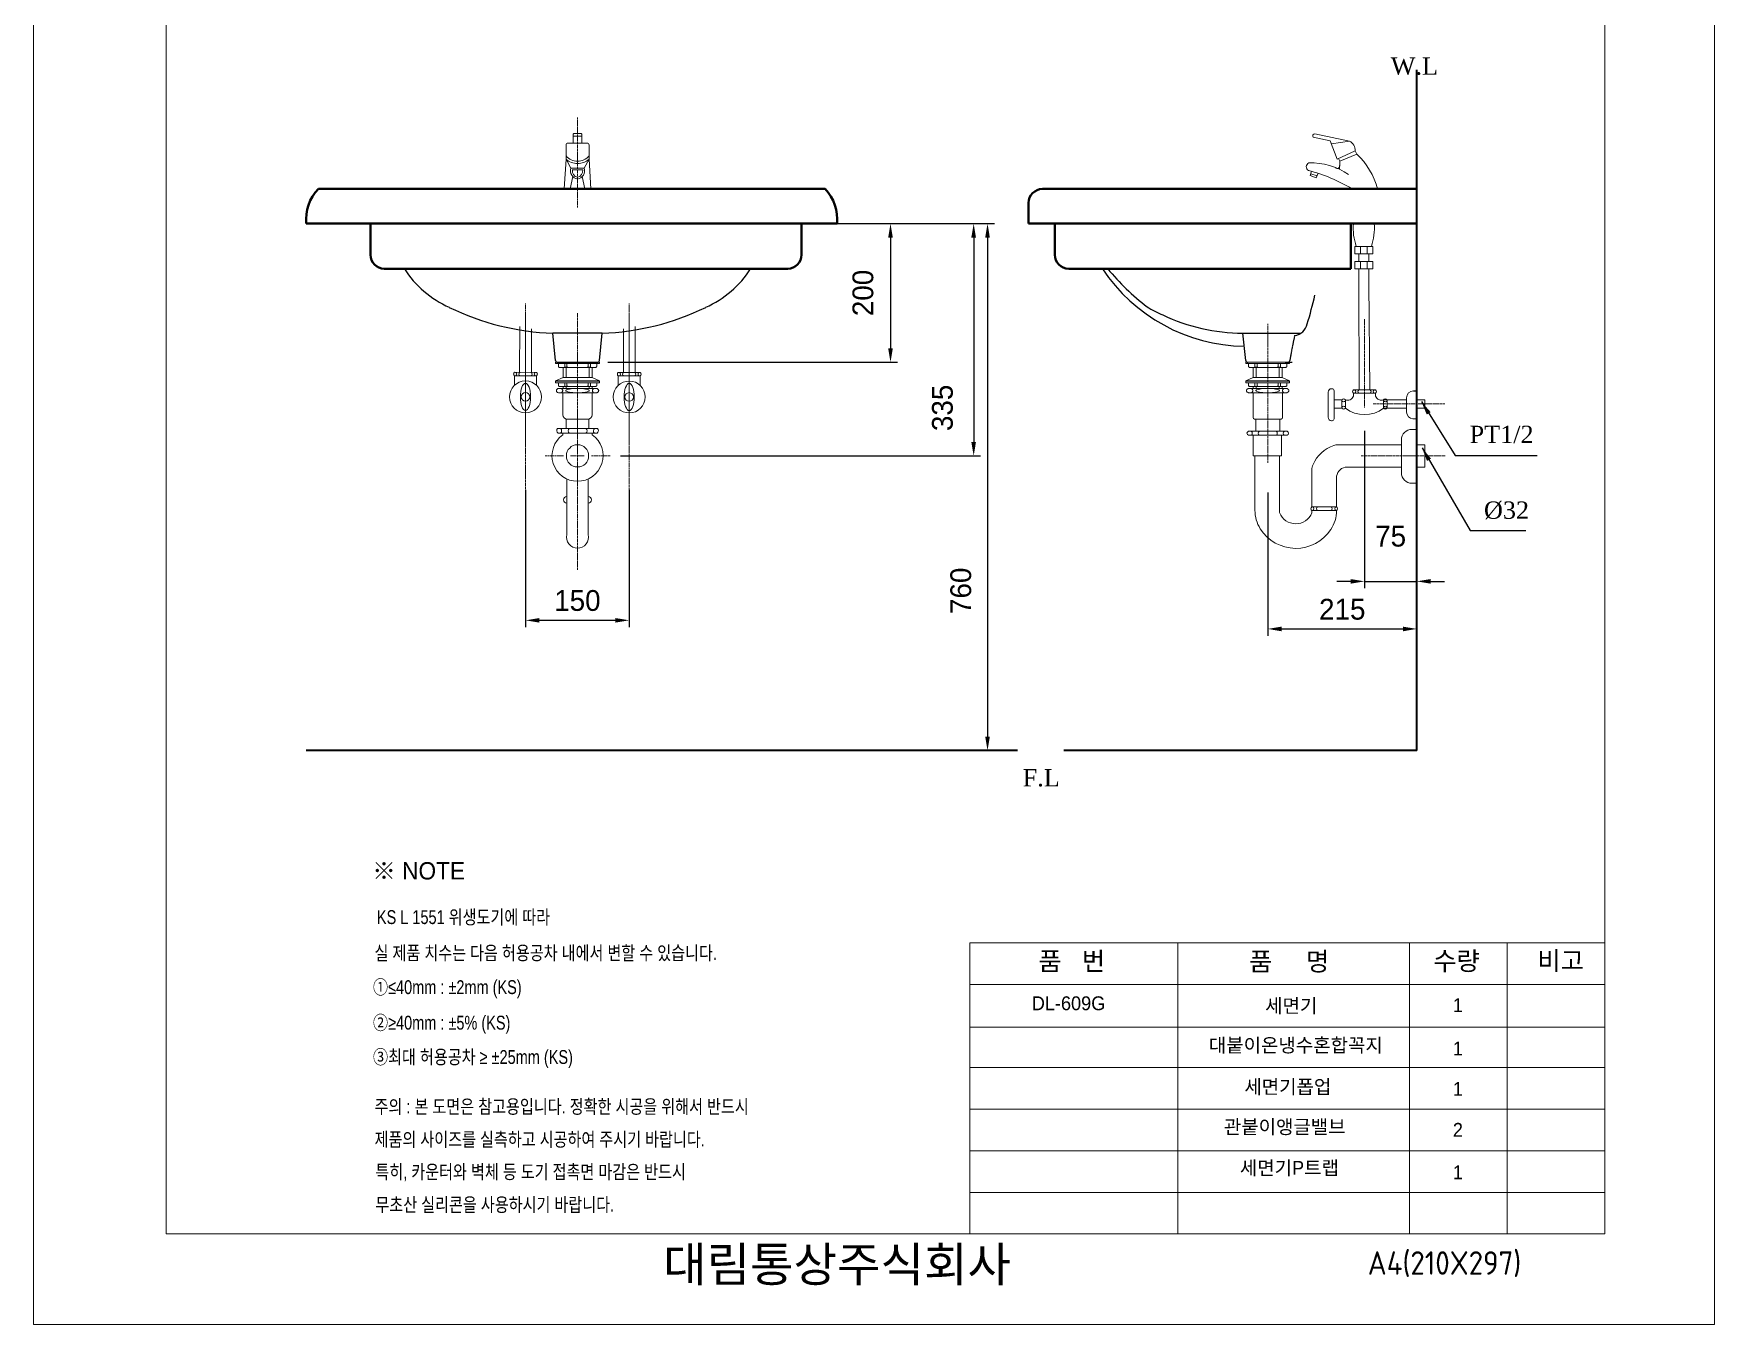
# Model space of a CAD drawing. Header units: millimetres. Extents: x 9033 to 25278, y 315 to 3859.
# Drawn here: x 9033 to 11459, y 315 to 2178 of the extents above; entities that cross this region are included whole.
import ezdxf

# ---------------------------------------------------------------- set-up
doc = ezdxf.new("R2010")
doc.units = ezdxf.units.MM
doc.header["$LTSCALE"] = 0.1
doc.linetypes.add('CENTER', pattern=[50.8, 31.75, -6.35, 6.35, -6.35])
doc.linetypes.add('HIDDEN', pattern=[9.525, 6.35, -3.175])
for name, color, linetype in [('2', 2, 'HIDDEN'), ('IN', 221, 'HIDDEN'), ('LINE', 7, 'Continuous')]:
    doc.layers.add(name, color=color, linetype=linetype)
for name, color, linetype, lineweight in [('AM_6', 2, 'Continuous', 30), ('CEN', 1, 'CENTER', 5), ('DIM', 3, 'Continuous', 15), ('OUTLINE', 11, 'Continuous', 40), ('Y', 235, 'Continuous', 35), ('YA', 160, 'Continuous', 15)]:
    doc.layers.add(name, color=color, linetype=linetype, lineweight=lineweight)
doc.styles.add('h', font='', dxfattribs={"height": 30})
doc.styles.add('MtXpl_', font='')
doc.styles.get("Standard").update_dxf_attribs({"font": 'isocp.shx', "bigfont": 'whgtxt.shx'})
doc.styles.add('STYLE2', font='dutch.ttf', dxfattribs={"height": 25})
doc.styles.add('굴림', font='', dxfattribs={"height": 3.2})
doc.styles.add('스타일1', font='txt.shx', dxfattribs={"bigfont": 'ghs.shx'})
doc.styles.add('한글', font='', dxfattribs={"height": 25})
doc.styles.get('h').set_extended_font_data('Haansoft Batang')
doc.styles.get('MtXpl_').set_extended_font_data('Gulim')
doc.styles.get('굴림').set_extended_font_data('Gulim')
doc.styles.get('한글').set_extended_font_data('Batang')
doc.dimstyles.new('SERIM', dxfattribs={"dimscale": 10, "dimtxt": 3, "dimasz": 2, "dimexe": 1, "dimexo": 1.5, "dimgap": 1, "dimtad": 1, "dimtoh": 1, "dimdec": 0, "dimdsep": 46, "dimtxsty": 'h', "dimcen": -0.3, "dimclrt": 2, "dimadec": 0, "dimazin": 0, "dimtfac": 1, "dimtdec": 0, "dimtmove": 1, "dimatfit": 3, "dimfxl": 0, "dimtolj": 1, "dimtzin": 0, "dimarcsym": 0})

# ---------------------------------------------------------------- blocks, each defined once
blk = doc.blocks.new('*D13')
at = {"layer": 'Defpoints', "color": 0}
for p in [(9743.2, 1534.2), (9892.8, 1534.2), (9892.8, 1331.1)]:
    blk.add_point(p, dxfattribs=at)
at = {"layer": 'DIM', "color": 0, "lineweight": -2}
for p, q in [((9743.2, 1519.2), (9743.2, 1321.1)), ((9892.8, 1519.2), (9892.8, 1321.1)), ((9763.2, 1331.1), (9872.8, 1331.1))]:
    blk.add_line(p, q, dxfattribs=at)
at = {"layer": 'DIM', "color": 0}
for points in [[(9763.2, 1334.4), (9763.2, 1327.8), (9743.2, 1331.1)], [(9872.8, 1334.4), (9872.8, 1327.8), (9892.8, 1331.1)]]:
    blk.add_solid(points, dxfattribs=at)
at = {"layer": 'DIM', "color": 0, "insert": (9818, 1359.5), "char_height": 30, "attachment_point": 5, "style": 'h'}
blk.add_mtext('\\A1;150', dxfattribs=at)
blk = doc.blocks.new('*D16')
at = {"layer": 'Defpoints', "color": 0}
for p in [(11029.3, 1888.4), (10814.3, 1530.6), (11029.3, 1318.7)]:
    blk.add_point(p, dxfattribs=at)
at = {"layer": 'DIM', "color": 0, "lineweight": -2}
for p, q in [((10814.3, 1515.6), (10814.3, 1308.7)), ((10834.3, 1318.7), (11009.3, 1318.7))]:
    blk.add_line(p, q, dxfattribs=at)
at = {"layer": 'DIM', "color": 0}
for points in [[(10834.3, 1322), (10834.3, 1315.3), (10814.3, 1318.7)], [(11009.3, 1322), (11009.3, 1315.3), (11029.3, 1318.7)]]:
    blk.add_solid(points, dxfattribs=at)
at = {"layer": 'DIM', "color": 0, "insert": (10921.8, 1346.9), "char_height": 30, "attachment_point": 5, "style": 'h'}
blk.add_mtext('\\A1;215', dxfattribs=at)
blk = doc.blocks.new('*D17')
at = {"layer": 'Defpoints', "color": 0}
for p in [(11029.3, 1649.3), (10953.9, 1619.6), (11029.3, 1387.3)]:
    blk.add_point(p, dxfattribs=at)
at = {"layer": 'DIM', "color": 0, "lineweight": -2}
for p, q in [((10953.9, 1604.6), (10953.9, 1377.3)), ((10933.9, 1387.3), (10913.9, 1387.3)), ((10953.9, 1387.3), (11029.3, 1387.3)), ((11049.3, 1387.3), (11069.3, 1387.3))]:
    blk.add_line(p, q, dxfattribs=at)
at = {"layer": 'DIM', "color": 0}
for points in [[(10933.9, 1390.6), (10933.9, 1384), (10953.9, 1387.3)], [(11049.3, 1390.6), (11049.3, 1384), (11029.3, 1387.3)]]:
    blk.add_solid(points, dxfattribs=at)
at = {"layer": 'DIM', "color": 0, "insert": (10991.6, 1452.3), "char_height": 30, "attachment_point": 5, "style": 'h'}
blk.add_mtext('\\A1;75', dxfattribs=at)
blk = doc.blocks.new('*D23')
at = {"layer": 'Defpoints', "color": 0}
for p in [(10141.5, 1903.4), (9847, 1703.4), (10269.9, 1703.4)]:
    blk.add_point(p, dxfattribs=at)
at = {"layer": 'DIM', "color": 0, "lineweight": -2}
for p, q in [((10156.5, 1903.4), (10279.9, 1903.4)), ((10269.9, 1883.4), (10269.9, 1723.4)), ((9862, 1703.4), (10279.9, 1703.4))]:
    blk.add_line(p, q, dxfattribs=at)
at = {"layer": 'DIM', "color": 0}
for points in [[(10266.5, 1883.4), (10273.2, 1883.4), (10269.9, 1903.4)], [(10266.5, 1723.4), (10273.2, 1723.4), (10269.9, 1703.4)]]:
    blk.add_solid(points, dxfattribs=at)
at = {"layer": 'DIM', "color": 0, "insert": (10230.2, 1803.4), "char_height": 30, "attachment_point": 5, "rotation": 90, "style": 'h'}
blk.add_mtext('\\A1;200', dxfattribs=at)
blk = doc.blocks.new('*D24')
at = {"layer": 'Defpoints', "color": 0}
for p in [(10141.5, 1903.4), (9865.1, 1568.4), (10389.9, 1568.4)]:
    blk.add_point(p, dxfattribs=at)
at = {"layer": 'DIM', "color": 0, "lineweight": -2}
for p, q in [((10156.5, 1903.4), (10399.9, 1903.4)), ((10389.9, 1883.4), (10389.9, 1588.4)), ((9880.1, 1568.4), (10399.9, 1568.4))]:
    blk.add_line(p, q, dxfattribs=at)
at = {"layer": 'DIM', "color": 0}
for points in [[(10386.5, 1883.4), (10393.2, 1883.4), (10389.9, 1903.4)], [(10386.5, 1588.4), (10393.2, 1588.4), (10389.9, 1568.4)]]:
    blk.add_solid(points, dxfattribs=at)
at = {"layer": 'DIM', "color": 0, "insert": (10344.9, 1637.6), "char_height": 30, "attachment_point": 5, "rotation": 90, "style": 'h'}
blk.add_mtext('\\A1;335', dxfattribs=at)
blk = doc.blocks.new('*D25')
at = {"layer": 'Defpoints', "color": 0}
for p in [(10141.5, 1903.4), (9426.8, 1143.4), (10409.9, 1143.4)]:
    blk.add_point(p, dxfattribs=at)
at = {"layer": 'DIM', "color": 0, "lineweight": -2}
for p, q in [((10156.5, 1903.4), (10419.9, 1903.4)), ((10409.9, 1883.4), (10409.9, 1163.4))]:
    blk.add_line(p, q, dxfattribs=at)
at = {"layer": 'DIM', "color": 0}
for points in [[(10406.5, 1883.4), (10413.2, 1883.4), (10409.9, 1903.4)], [(10406.5, 1163.4), (10413.2, 1163.4), (10409.9, 1143.4)]]:
    blk.add_solid(points, dxfattribs=at)
at = {"layer": 'DIM', "color": 0, "insert": (10371.4, 1373.7), "char_height": 30, "attachment_point": 5, "rotation": 90, "style": 'h'}
blk.add_mtext('\\A1;760', dxfattribs=at)

msp = doc.modelspace()

# ---------------------------------------------------------------- linework, layer by layer
msp.add_line((11024.5, 1662.2), (11029.3, 1662.2))
at = {"layer": 'CEN', "color": 0}
for p, q in [((9818.2, 1926.5), (9818.2, 2056.8)), ((9743.1, 1588.5), (9743.3, 1788.1)), ((9743.2, 1403.8), (9743.2, 1774.2)), ((9818.2, 1403.8), (9818.2, 1774.2)), ((9892.8, 1588.4), (9892.8, 1788)), ((9892.8, 1396.1), (9892.8, 1766.6)), ((10814.3, 1558.2), (10814.3, 1758.7)), ((10953.9, 1765.8), (10953.9, 1638)), ((10966.4, 1643.3), (11069.6, 1643.3)), ((9818.2, 1596.4), (9818.2, 1623.3)), ((9818.2, 1566.4), (9818.2, 1586.4)), ((9798.2, 1568.4), (9771.4, 1568.4)), ((9808.2, 1568.4), (9828.2, 1568.4)), ((9818.2, 1556.4), (9818.2, 1529.6)), ((9838.2, 1568.4), (9865.1, 1568.4))]:
    msp.add_line(p, q, dxfattribs=at)
msp.add_lwpolyline([(10948.9, 1568.4), (11070.5, 1568.4)], dxfattribs=at)
at = {"layer": 'DIM', "color": 0}
for p, q in [((10384.2, 865.8), (11300.7, 865.8)), ((10684.4, 865.8), (10684.4, 445.8)), ((11018.6, 865.8), (11018.6, 445.8)), ((11159.6, 865.8), (11159.6, 445.8)), ((10384.2, 805.8), (11300.7, 805.8)), ((10384.2, 744), (11300.7, 744)), ((10384.2, 685.8), (11300.7, 685.8)), ((10384.2, 625.8), (11300.7, 625.8)), ((10384.2, 565.8), (11300.7, 565.8))]:
    msp.add_line(p, q, dxfattribs=at)
at = {"layer": 'IN', "color": 0}
msp.add_arc((11573.6, 1583.2), 737.8, 167.5711, 170.4112, dxfattribs=at)
at = {"layer": 'LINE', "color": 0}
for p, q in [((9786.4, 1706.1), (9782.8, 1745.4)), ((9850, 1706.1), (9853.6, 1745.4)), ((10782.5, 1706.1), (10778.2, 1745.4)), ((10778.2, 1745.4), (10861.9, 1745.4)), ((9789.4, 1703.4), (9847, 1703.4)), ((10839.6, 1703.4), (10849.6, 1703.4))]:
    msp.add_line(p, q, dxfattribs=at)
at = {"layer": 'LINE'}
msp.add_line((9853.6, 1745.4), (9782.8, 1745.4), dxfattribs=at)
at = {"layer": 'LINE', "color": 0}
for centre, radius, start, end in [((9694.3, 1919.7), 150, 212.7843, 245.9595), ((9942.1, 1919.7), 150, 294.0405, 327.2157), ((10784.1, 1976.9), 250.3, 213.5869, 269.1236), ((10839.3, 2046.2), 329.7, 219.0677, 232.85), ((10290.9, 1935.5), 606.7, 343.0574, 347.1125), ((9795, 2113.5), 368.3, 243.9388, 268.1026), ((9841.4, 2113.5), 368.3, 271.8974, 296.0612), ((10715.9, 1901.2), 140, 237.2636, 247.6973), ((10778.6, 2014.3), 268.9, 244.4729, 269.9154), ((10849.7, 1763.9), 22.2, 278.8236, 346.3072), ((9789.4, 1706.4), 3, 186.3402, 270), ((9847, 1706.4), 3, 270, 353.6598), ((10785.5, 1706.4), 3, 186.3402, 270), ((10843.1, 1706.4), 3, 270, 353.6598)]:
    msp.add_arc(centre, radius, start, end, dxfattribs=at)
at = {"layer": 'OUTLINE', "color": 0}
for p, q in [((10175.4, 1953.4), (9444.2, 1953.4)), ((10489.1, 1953.4), (11029.3, 1953.4)), ((10469.1, 1903.4), (10469.1, 1933.4)), ((10192.7, 1903.4), (9426.8, 1903.4)), ((9519.3, 1858.4), (9519.3, 1903.4)), ((10141.5, 1858.4), (10141.5, 1903.4)), ((10469.1, 1903.4), (11029.3, 1903.4)), ((10507, 1858.4), (10507, 1903.4)), ((10934.1, 1903.4), (10934.1, 1838.4)), ((10121.5, 1838.4), (9539.3, 1838.4)), ((10527, 1838.4), (10934.1, 1838.4))]:
    msp.add_line(p, q, dxfattribs=at)
for points in [[(9444.2, 1953.4, 0.217742), (9426.8, 1903.4, 0.217742)], [(10175.4, 1953.4, -0.217742), (10192.7, 1903.4, -0.217742)]]:
    msp.add_lwpolyline(points, format="xyb", dxfattribs=at)
for centre, start, end in [((10489.1, 1933.4), 90, 180), ((9539.3, 1858.4), 180, 270), ((10121.5, 1858.4), 270, 0), ((10527, 1858.4), 180, 270)]:
    msp.add_arc(centre, 20, start, end, dxfattribs=at)
at = {"layer": 'Y', "color": 0}
for p, q in [((11029.3, 1143.4), (11029.3, 2125.4)), ((10453.3, 1143.4), (9426.8, 1143.4)), ((11029.3, 1143.4), (10520.2, 1143.4))]:
    msp.add_line(p, q, dxfattribs=at)
at = {"layer": 'YA', "color": 7}
for p, q in [((11300.7, 3625.8), (11300.7, 445.8)), ((9224.7, 445.8), (9224.7, 2555.6)), ((10384.2, 445.8), (10384.2, 865.8)), ((9224.7, 724.3), (9224.7, 637.8)), ((10384.2, 505.8), (11300.7, 505.8)), ((9224.7, 445.8), (11300.7, 445.8))]:
    msp.add_line(p, q, dxfattribs=at)
at = {"layer": 'YA', "color": 0}
for p, q in [((9801.6, 2016.7), (9801.6, 1996.5)), ((9812.1, 2032.4), (9812.1, 2019.6)), ((9824.4, 2029.4), (9812.1, 2029.4)), ((9823.4, 2033.4), (9813.1, 2033.4)), ((9824.4, 2019.6), (9824.4, 2032.4)), ((9834.8, 1996.5), (9834.8, 2016.7)), ((9801.6, 1996.5), (9798.8, 1953.4)), ((9808.7, 1983.5), (9801.6, 1996.5)), ((9827.7, 1983.5), (9834.8, 1996.5)), ((9834.8, 1996.5), (9837.6, 1953.4)), ((10916.3, 1997.4), (10918.4, 1993.6)), ((10940.4, 2008.3), (10943, 2003.8)), ((9807.8, 1953.4), (9811.6, 1971.2)), ((9827.7, 1983.5), (9808.7, 1983.5)), ((9825.8, 1981), (9810.7, 1981)), ((9828.7, 1953.4), (9824.8, 1971.2)), ((10876.3, 1975.5), (10885.4, 1972.5)), ((10948.2, 1870.6), (10948.2, 1860)), ((10957.5, 1870.6), (10957.5, 1860)), ((10945.9, 1860), (10945.9, 1848.8)), ((10948.2, 1848.8), (10948.2, 1838.2)), ((10957.5, 1848.8), (10957.5, 1838.2)), ((10959.9, 1860), (10959.9, 1848.8)), ((10945.9, 1838.2), (10945.9, 1817.5)), ((10959.9, 1838.2), (10959.9, 1817.5)), ((10946.4, 1663.4), (10945.9, 1817.5)), ((10961.4, 1663.4), (10959.9, 1817.5)), ((11029.3, 1792.5), (11029.3, 1677.7)), ((9734.7, 1688.8), (9734.8, 1755.2)), ((9751.6, 1688.8), (9751.7, 1751.6)), ((9884.4, 1688.7), (9884.4, 1751.6)), ((9901.3, 1688.7), (9901.3, 1755.2)), ((9799.7, 1701.4), (9799.7, 1696)), ((9802.9, 1696.5), (9802.9, 1701.4)), ((9833.5, 1696.5), (9833.5, 1701.4)), ((9836.8, 1701.4), (9836.8, 1696)), ((10795.6, 1701.4), (10795.6, 1696)), ((10798.8, 1696.5), (10798.8, 1701.4)), ((10829.4, 1696.5), (10829.4, 1701.4)), ((10832.6, 1701.4), (10832.6, 1696)), ((9759.2, 1688.8), (9727.2, 1688.9)), ((9727.2, 1684), (9759.2, 1684)), ((9842.9, 1695.8), (9793.6, 1695.8)), ((9797.3, 1695.8), (9797.3, 1681.4)), ((9799.7, 1673.9), (9799.7, 1668.5)), ((9801.6, 1696.3), (9801.6, 1681.4)), ((9802.9, 1668.9), (9802.9, 1673.9)), ((9833.5, 1668.9), (9833.5, 1673.9)), ((9834.9, 1696.3), (9834.9, 1681.4)), ((9836.8, 1673.9), (9836.8, 1668.5)), ((9839.2, 1695.8), (9839.2, 1681.4)), ((9876.8, 1688.7), (9908.8, 1688.7)), ((9908.8, 1683.9), (9876.8, 1683.9)), ((10789.5, 1695.8), (10838.8, 1695.8)), ((10793.2, 1695.8), (10793.2, 1681.4)), ((10795.6, 1673.9), (10795.6, 1668.5)), ((10797.5, 1696.3), (10797.5, 1681.4)), ((10798.8, 1668.9), (10798.8, 1673.9)), ((10829.4, 1668.9), (10829.4, 1673.9)), ((10830.8, 1696.3), (10830.8, 1681.4)), ((10832.6, 1673.9), (10832.6, 1668.5)), ((10835.1, 1695.8), (10835.1, 1681.4)), ((9842.9, 1668.3), (9793.6, 1668.3)), ((9797.2, 1627.5), (9797.2, 1659.3)), ((9797.3, 1668.3), (9797.3, 1665.7)), ((9801.6, 1668.3), (9801.6, 1665.7)), ((9834.9, 1668.3), (9834.9, 1665.7)), ((9839.2, 1668.3), (9839.2, 1665.7)), ((9839.2, 1659.3), (9839.2, 1627.5)), ((10789.5, 1668.3), (10838.8, 1668.3)), ((10793.1, 1659.5), (10793.1, 1623.5)), ((10793.2, 1668.3), (10793.2, 1665.7)), ((10797.5, 1668.3), (10797.5, 1665.7)), ((10830.8, 1668.3), (10830.8, 1665.7)), ((10835.1, 1668.3), (10835.1, 1665.7)), ((10835.6, 1659.5), (10835.6, 1638.4)), ((11014.5, 1631.6), (11014.5, 1652.2)), ((11029.3, 1631.6), (11029.3, 1672.2)), ((10835.6, 1623.5), (10835.6, 1638.4)), ((10921.3, 1649.3), (10910, 1649.3)), ((10910, 1637.1), (10921.3, 1637.1)), ((10981.4, 1649.3), (11014.5, 1649.3)), ((10981.4, 1637), (11014.5, 1637)), ((11029.3, 1649.3), (11041.1, 1649.3)), ((11029.3, 1637), (11041.1, 1637)), ((11041.1, 1637), (11041.1, 1649.3)), ((9834.4, 1621.5), (9802, 1621.5)), ((9802, 1621.5), (9802, 1607.8)), ((9834.4, 1621.5), (9834.4, 1607.8)), ((10795.1, 1621.5), (10833.6, 1621.5)), ((10796.9, 1621.5), (10796.9, 1603.8)), ((11029.3, 1621.6), (11023.8, 1621.6)), ((11029.3, 1538.8), (11029.3, 1616.6)), ((11041.1, 1551.9), (11041.1, 1584.3)), ((10878, 1494.8), (10913.5, 1494.8))]:
    msp.add_line(p, q, dxfattribs=at)
msp.add_lwpolyline([(9033.3, 315.3), (11458.8, 315.3), (11458.8, 3745.7), (9033.3, 3745.7)], close=True, dxfattribs=at)
for points in [[(10906.1, 2018.6), (10932.1, 2022.6), (10882.3, 2033, 0.622672), (10879.8, 2028.2), (10904.5, 2022.8), (10914.4, 1996.6), (10940.4, 2008.3, 0.283386), (10932.1, 2022.6)], [(10935.8, 1953.6, 0.072721), (10872.9, 1980.2, -0.58938), (10873.4, 1991.1, -0.158922), (10930.8, 1974.3)], [(10972.7, 1953.4, 0.137946), (10943, 2003.8), (10918.4, 1993.6), (10917.9, 1981.7)], [(9790.6, 1701.4), (9790.6, 1697.2), (9790.6, 1697.2), (9790.6, 1697.1), (9790.6, 1697), (9790.7, 1696.9), (9790.8, 1696.7), (9790.9, 1696.6), (9791.1, 1696.5), (9791.3, 1696.3), (9791.5, 1696.2), (9791.9, 1696), (9792.5, 1695.9), (9793, 1695.8), (9793.6, 1695.8, 0.046901), (9802.9, 1696.5, 0.022789), (9808.5, 1695.8)], [(9845.9, 1701.4), (9845.9, 1697.2), (9845.9, 1697.2), (9845.8, 1697.1), (9845.8, 1697), (9845.8, 1696.9), (9845.7, 1696.7), (9845.5, 1696.6), (9845.4, 1696.5), (9845.2, 1696.3), (9845, 1696.2), (9844.5, 1696), (9844, 1695.9), (9843.4, 1695.8), (9842.9, 1695.8, -0.046901), (9833.5, 1696.5, -0.022789), (9827.9, 1695.8)], [(10786.5, 1701.4), (10786.5, 1697.2), (10786.5, 1697.2), (10786.5, 1697.1), (10786.5, 1697), (10786.6, 1696.9), (10786.7, 1696.7), (10786.8, 1696.6), (10787, 1696.5), (10787.1, 1696.3), (10787.4, 1696.2), (10787.8, 1696), (10788.4, 1695.9), (10788.9, 1695.8), (10789.5, 1695.8, 0.046901), (10798.8, 1696.5, 0.022789), (10804.4, 1695.8)], [(10841.8, 1701.4), (10841.8, 1697.2), (10841.8, 1697.2), (10841.7, 1697.1), (10841.7, 1697), (10841.7, 1696.9), (10841.6, 1696.7), (10841.4, 1696.6), (10841.3, 1696.5), (10841.1, 1696.3), (10840.9, 1696.2), (10840.4, 1696), (10839.9, 1695.9), (10839.3, 1695.8), (10838.8, 1695.8, -0.046901), (10829.4, 1696.5, -0.022789), (10823.8, 1695.8)], [(9727.2, 1670.1), (9727.2, 1684, -0.469828), (9727.2, 1688.9)], [(9759.2, 1670.1), (9759.2, 1684, 0.469828), (9759.2, 1688.8)], [(9790.6, 1673.9), (9790.6, 1669.7), (9790.6, 1669.6), (9790.6, 1669.6), (9790.6, 1669.5), (9790.7, 1669.3), (9790.8, 1669.2), (9790.9, 1669.1), (9791.1, 1668.9), (9791.3, 1668.8), (9791.5, 1668.7), (9791.9, 1668.5), (9792.5, 1668.4), (9793, 1668.3), (9793.6, 1668.3, 0.046901), (9802.9, 1668.9, 0.022789), (9808.5, 1668.3)], [(9845.9, 1673.9), (9845.9, 1669.7), (9845.9, 1669.6), (9845.8, 1669.6), (9845.8, 1669.5), (9845.8, 1669.3), (9845.7, 1669.2), (9845.5, 1669.1), (9845.4, 1668.9), (9845.2, 1668.8), (9845, 1668.7), (9844.5, 1668.5), (9844, 1668.4), (9843.4, 1668.3), (9842.9, 1668.3, -0.046901), (9833.5, 1668.9, -0.022789), (9827.9, 1668.3)], [(9876.8, 1670), (9876.8, 1683.9, -0.469828), (9876.8, 1688.7)], [(9908.8, 1670), (9908.8, 1683.9, 0.469828), (9908.8, 1688.7)], [(10786.5, 1673.9), (10786.5, 1669.7), (10786.5, 1669.6), (10786.5, 1669.6), (10786.5, 1669.5), (10786.6, 1669.3), (10786.7, 1669.2), (10786.8, 1669.1), (10787, 1668.9), (10787.1, 1668.8), (10787.4, 1668.7), (10787.8, 1668.5), (10788.4, 1668.4), (10788.9, 1668.3), (10789.5, 1668.3, 0.046901), (10798.8, 1668.9, 0.022789), (10804.4, 1668.3)], [(10841.8, 1673.9), (10841.8, 1669.7), (10841.8, 1669.6), (10841.7, 1669.6), (10841.7, 1669.5), (10841.7, 1669.3), (10841.6, 1669.2), (10841.4, 1669.1), (10841.3, 1668.9), (10841.1, 1668.8), (10840.9, 1668.7), (10840.4, 1668.5), (10839.9, 1668.4), (10839.3, 1668.3), (10838.8, 1668.3, -0.046901), (10829.4, 1668.9, -0.022789), (10823.8, 1668.3)], [(9790.6, 1665.7), (9789.9, 1665.4), (9789.4, 1665.1), (9788.9, 1664.7), (9788.4, 1664.3), (9788.1, 1663.9), (9788, 1663.6), (9787.9, 1663.4), (9787.8, 1663.2), (9787.7, 1663), (9787.7, 1662.7), (9787.7, 1662.5), (9787.7, 1662.3), (9787.7, 1662.1), (9787.8, 1661.9), (9787.9, 1661.6), (9788, 1661.4), (9788.1, 1661.2), (9788.4, 1660.8), (9788.9, 1660.3), (9789.4, 1660), (9789.9, 1659.6), (9790.6, 1659.3), (9818.2, 1659.3, -0.019642), (9811.3, 1659.6, -0.053716), (9802.2, 1661.5), (9802, 1661.6), (9801.8, 1661.7), (9801.7, 1661.8), (9801.5, 1662), (9801.4, 1662.1), (9801.4, 1662.2), (9801.4, 1662.2), (9801.3, 1662.3), (9801.3, 1662.4), (9801.3, 1662.5), (9801.3, 1662.5), (9801.3, 1662.6), (9801.3, 1662.7), (9801.3, 1662.7), (9801.4, 1662.8), (9801.4, 1662.9), (9801.4, 1662.9), (9801.5, 1663.1), (9801.7, 1663.2), (9801.8, 1663.3), (9802, 1663.4), (9802.2, 1663.5, -0.029266), (9811.3, 1665.5, -0.019642), (9818.2, 1665.7), (9790.6, 1665.7)], [(9845.9, 1665.7), (9846.5, 1665.4), (9847.1, 1665.1), (9847.6, 1664.7), (9848, 1664.3), (9848.3, 1663.9), (9848.5, 1663.6), (9848.6, 1663.4), (9848.7, 1663.2), (9848.7, 1663), (9848.8, 1662.7), (9848.8, 1662.5), (9848.8, 1662.3), (9848.7, 1662.1), (9848.7, 1661.9), (9848.6, 1661.6), (9848.5, 1661.4), (9848.3, 1661.2), (9848, 1660.8), (9847.6, 1660.3), (9847.1, 1660), (9846.5, 1659.6), (9845.9, 1659.3), (9818.2, 1659.3, 0.019642), (9825.1, 1659.6, 0.053716), (9834.2, 1661.5), (9834.4, 1661.6), (9834.6, 1661.7), (9834.8, 1661.8), (9834.9, 1662), (9835, 1662.1), (9835.1, 1662.2), (9835.1, 1662.2), (9835.1, 1662.3), (9835.1, 1662.4), (9835.1, 1662.5), (9835.1, 1662.5), (9835.1, 1662.6), (9835.1, 1662.7), (9835.1, 1662.7), (9835.1, 1662.8), (9835.1, 1662.9), (9835, 1662.9), (9834.9, 1663.1), (9834.8, 1663.2), (9834.6, 1663.3), (9834.4, 1663.4), (9834.2, 1663.5, 0.029266), (9825.1, 1665.5, 0.019642), (9818.2, 1665.7), (9845.9, 1665.7)], [(10786.5, 1665.7), (10814.1, 1665.7, 0.019642), (10807.2, 1665.5, 0.029266), (10798.1, 1663.5), (10797.9, 1663.4), (10797.7, 1663.3), (10797.6, 1663.2), (10797.4, 1663.1), (10797.3, 1662.9), (10797.3, 1662.9), (10797.3, 1662.8), (10797.2, 1662.7), (10797.2, 1662.7), (10797.2, 1662.6), (10797.2, 1662.5), (10797.2, 1662.5), (10797.2, 1662.4), (10797.2, 1662.3), (10797.3, 1662.2), (10797.3, 1662.2), (10797.3, 1662.1), (10797.4, 1662), (10797.6, 1661.8), (10797.7, 1661.7), (10797.9, 1661.6), (10798.1, 1661.5, 0.053716), (10807.2, 1659.6, 0.039165), (10821, 1659.6, 0.053716), (10830.1, 1661.5), (10830.3, 1661.6), (10830.5, 1661.7), (10830.7, 1661.8), (10830.8, 1662), (10830.9, 1662.1), (10830.9, 1662.2), (10831, 1662.2), (10831, 1662.3), (10831, 1662.4), (10831, 1662.5), (10831, 1662.5), (10831, 1662.6), (10831, 1662.7), (10831, 1662.7), (10831, 1662.8), (10830.9, 1662.9), (10830.9, 1662.9), (10830.8, 1663.1), (10830.7, 1663.2), (10830.5, 1663.3), (10830.3, 1663.4), (10830.1, 1663.5, 0.029266), (10821, 1665.5, 0.019642), (10814.1, 1665.7), (10841.8, 1665.7), (10842.4, 1665.4), (10843, 1665.1), (10843.5, 1664.7), (10843.9, 1664.3), (10844.2, 1663.9), (10844.4, 1663.6), (10844.5, 1663.4), (10844.6, 1663.2), (10844.6, 1663), (10844.7, 1662.7), (10844.7, 1662.5), (10844.7, 1662.3), (10844.6, 1662.1), (10844.6, 1661.9), (10844.5, 1661.6), (10844.4, 1661.4), (10844.2, 1661.2), (10843.9, 1660.8), (10843.5, 1660.3), (10843, 1660), (10842.4, 1659.6), (10841.8, 1659.3), (10786.5, 1659.3), (10785.8, 1659.6), (10785.3, 1660), (10784.8, 1660.3), (10784.3, 1660.8), (10784, 1661.2), (10783.9, 1661.4), (10783.8, 1661.6), (10783.7, 1661.9), (10783.6, 1662.1), (10783.6, 1662.3), (10783.6, 1662.5), (10783.6, 1662.7), (10783.6, 1663), (10783.7, 1663.2), (10783.8, 1663.4), (10783.9, 1663.6), (10784, 1663.9), (10784.3, 1664.3), (10784.8, 1664.7), (10785.3, 1665.1), (10785.8, 1665.4), (10786.5, 1665.7)], [(10907, 1619), (10906.4, 1619, -0.414214), (10901.4, 1624), (10901.4, 1660.3, -0.414214), (10906.4, 1665.3), (10907, 1665.3, -0.414214), (10910, 1662.3), (10910, 1622, -0.414214), (10907, 1619)], [(10937.9, 1658.6), (10937.9, 1654.4, -0.415429), (10926.3, 1649.3), (10926.3, 1637, -0.535533), (10921.3, 1637), (10921.3, 1649.3, -0.535533), (10926.3, 1649.3)], [(10969.9, 1658.6), (10969.9, 1654.4, 0.415429), (10981.4, 1649.3), (10981.4, 1637, -0.33358), (10926.3, 1637)], [(10937.9, 1663.4, 0.469828), (10937.9, 1658.6), (10969.9, 1658.6, 0.469828), (10969.9, 1663.4), (10937.9, 1663.4)], [(10981.4, 1649.3, -0.535533), (10986.4, 1649.3), (10986.4, 1637, -0.535533), (10981.4, 1637)], [(9797.2, 1601.2), (9797, 1598.6, 3.158162), (9839.4, 1598.6), (9839.3, 1601.2)], [(9790.1, 1601.2, -0.504878), (9789.5, 1607.8), (9846.9, 1607.8, -0.504878), (9846.4, 1601.2), (9790.1, 1601.2)], [(10831.9, 1621.5), (10831.9, 1603.8), (10786.3, 1603.8, 0.714985), (10786.3, 1598.1), (10842.3, 1598.1, 0.714985), (10842.3, 1603.8), (10796.7, 1603.8)], [(11029.3, 1606.6), (11022.1, 1606.6, 0.414214), (11007.1, 1591.6), (11007.1, 1543.8, 0.414214), (11022.1, 1528.8), (11029.5, 1528.8)], [(10913.5, 1494.8, -0.596974), (10913.5, 1489.4), (10878, 1489.4, -0.613413), (10878, 1494.7), (10878, 1547.9, -0.102097), (10879.7, 1555.8, -0.21209), (10909.5, 1583.4, -0.082146), (10916, 1584.4), (11007.1, 1584.4)], [(10795.8, 1568.2), (10795.8, 1489.8, 0.141029), (10803.5, 1463.2, 0.546284), (10905.3, 1462.2, 0.145259), (10913.5, 1489.4, 0.145259)], [(10831.3, 1568.2), (10831.3, 1486.5, 0.686334), (10878, 1486.2), (10878, 1489.4)], [(9833.6, 1534.9), (9833.6, 1454.8, -0.481198), (9818.2, 1435.2, -0.481198), (9802.9, 1454.8), (9802.9, 1534.9)], [(11007.1, 1551.9), (10926.1, 1551.9, 0.377522), (10913.5, 1536.2)]]:
    msp.add_lwpolyline(points, format="xyb", dxfattribs=at)
for points in [[(10877.6, 1978.9), (10875.3, 1972.8), (10884.2, 1969.4), (10886.8, 1976.1)], [(10940, 1870.6), (10940, 1860), (10965.8, 1860), (10965.8, 1870.6), (10940, 1870.6)], [(10940, 1848.8), (10965.8, 1848.8), (10965.8, 1838.2), (10940, 1838.2), (10940, 1848.8)], [(9818.2, 1703.4), (9849.9, 1703.4), (9849.9, 1701.4), (9786.6, 1701.4), (9786.6, 1703.4), (9818.2, 1703.4)], [(10814.1, 1703.4), (10782.5, 1703.4), (10782.5, 1701.4), (10845.8, 1701.4), (10845.8, 1703.4), (10814.1, 1703.4)], [(9849.9, 1676.6), (9839.2, 1681.4), (9797.3, 1681.4), (9786.6, 1676.6)], [(9849.9, 1675.9), (9849.9, 1676.6), (9786.6, 1676.6), (9786.6, 1675.9)], [(9818.2, 1675.9), (9849.9, 1675.9), (9849.9, 1673.9), (9786.6, 1673.9), (9786.6, 1675.9), (9818.2, 1675.9)], [(10782.5, 1676.6), (10793.2, 1681.4), (10835.1, 1681.4), (10845.8, 1676.6)], [(10782.5, 1675.9), (10782.5, 1676.6), (10845.8, 1676.6), (10845.8, 1675.9)], [(10814.1, 1675.9), (10782.5, 1675.9), (10782.5, 1673.9), (10845.8, 1673.9), (10845.8, 1675.9), (10814.1, 1675.9)], [(9794.6, 1659.3), (9795.5, 1660), (9795.9, 1660.4), (9796.2, 1660.8), (9796.5, 1661.2), (9796.7, 1661.6), (9796.8, 1662.1), (9796.8, 1662.5), (9796.8, 1663), (9796.7, 1663.4), (9796.5, 1663.8), (9796.2, 1664.3), (9795.9, 1664.7), (9795.5, 1665.1), (9794.6, 1665.7)], [(9841.8, 1659.3), (9840.9, 1660), (9840.6, 1660.4), (9840.2, 1660.8), (9840, 1661.2), (9839.8, 1661.6), (9839.7, 1662.1), (9839.6, 1662.5), (9839.7, 1663), (9839.8, 1663.4), (9840, 1663.8), (9840.2, 1664.3), (9840.6, 1664.7), (9840.9, 1665.1), (9841.8, 1665.7)], [(10790.5, 1659.3), (10791.4, 1660), (10791.8, 1660.4), (10792.1, 1660.8), (10792.4, 1661.2), (10792.6, 1661.6), (10792.7, 1662.1), (10792.7, 1662.5), (10792.7, 1663), (10792.6, 1663.4), (10792.4, 1663.8), (10792.1, 1664.3), (10791.8, 1664.7), (10791.4, 1665.1), (10790.5, 1665.7)], [(10837.7, 1659.3), (10836.8, 1660), (10836.5, 1660.4), (10836.1, 1660.8), (10835.9, 1661.2), (10835.7, 1661.6), (10835.6, 1662.1), (10835.5, 1662.5), (10835.6, 1663), (10835.7, 1663.4), (10835.9, 1663.8), (10836.1, 1664.3), (10836.5, 1664.7), (10836.8, 1665.1), (10837.7, 1665.7)], [(10793.1, 1598.1), (10793.1, 1568.2), (10834, 1568.2), (10834, 1598.1)], [(11029.3, 1584.4), (11041.1, 1584.3)], [(10913.5, 1537.5), (10913.5, 1494.8)], [(11041.1, 1551.9), (11029.3, 1551.9)]]:
    msp.add_lwpolyline(points, dxfattribs=at)
for centre, radius in [((9743.1, 1653.4), 23), ((9892.8, 1653.3), 23), ((9743.1, 1653.4), 6.25), ((9892.8, 1653.3), 6.25), ((9818.2, 1568.4), 16)]:
    msp.add_circle(centre, radius, dxfattribs=at)
for centre, radius, start, end in [((9804.6, 2016.7), 3, 88.831, 180), ((9818.2, 2683.1), 663.5, 268.831, 271.169), ((9813.1, 2032.4), 1, 90, 180), ((9823.4, 2032.4), 1, 0, 90), ((9831.8, 2016.7), 3, 0, 91.169), ((9818.1, 2014.9), 21.4, 219.792, 270.454), ((9818.1, 2014.9), 24.7, 228.3389, 270.3927), ((9818.4, 2014.9), 21.4, 269.546, 320.208), ((9818.4, 2014.9), 24.7, 269.6073, 311.6611), ((9820.3, 1979.7), 12.2, 161.6487, 261.17), ((9820.3, 1979.7), 9.66, 172.0928, 258.8593), ((9816.2, 1979.7), 12.2, 278.83, 18.3513), ((9816.2, 1979.7), 9.66, 281.1407, 7.9072), ((10914.6, 1986.7), 3.63, 221.5835, 14.3905), ((11017.1, 1896.8), 79.5, 175.2095, 199.2595), ((10888.7, 1896.8), 79.5, 340.7405, 4.7905), ((9727.4, 1686.4), 3.06, 309.0561, 52.7557), ((9736.2, 1686.4), 2.65, 115.0675, 244.8269), ((9750.2, 1686.4), 2.65, 295.0675, 64.8269), ((9758.9, 1686.4), 3.06, 127.1386, 230.8383), ((9877.1, 1686.3), 3.06, 309.1089, 52.8086), ((9885.8, 1686.3), 2.65, 115.1203, 244.8797), ((9899.8, 1686.3), 2.65, 295.1203, 64.8797), ((9908.6, 1686.3), 3.06, 127.1914, 230.8911), ((10938.1, 1661), 3.06, 309.1089, 52.8086), ((10946.9, 1661), 2.65, 115.1203, 244.8797), ((10960.9, 1661), 2.65, 295.1203, 64.8797), ((10969.6, 1661), 3.06, 127.1914, 230.8911), ((11024.5, 1652.2), 10, 90, 180), ((9803.2, 1627.5), 6, 180, 270), ((9833.2, 1627.5), 6, 270, 360), ((10923.9, 1649.3), 2.94, 207.9144, 324.2852), ((10923.9, 1637), 2.94, 35.7148, 152.0856), ((10983.8, 1649.3), 2.94, 215.7148, 332.0856), ((10983.8, 1637), 2.94, 27.9144, 144.2852), ((11024.5, 1631.6), 10, 180, 266.0571), ((9791.1, 1604.4), 4.19, 309.7652, 52.2211), ((9808.6, 1604.5), 4.07, 126.757, 233.243), ((9827.9, 1604.5), 4.07, 306.757, 53.243), ((9845.3, 1604.4), 4.19, 127.7789, 230.2348), ((10788.6, 1600.9), 3.41, 306.2318, 58.3731), ((10795.1, 1623.5), 2, 180, 270), ((10803.7, 1601), 3.19, 117.3427, 242.6573), ((10824.9, 1601), 3.19, 297.3427, 62.6573), ((10833.6, 1623.5), 2, 270, 0), ((10840, 1600.9), 3.41, 121.6269, 233.7682), ((9802.9, 1504.8), 4.71, 90, 270), ((9833.6, 1504.8), 4.71, 270, 90), ((10877.3, 1492.1), 3.23, 302.9473, 57.0521), ((10887.4, 1492.1), 2.95, 116.949, 243.051), ((10904.1, 1492.1), 2.95, 296.949, 63.051), ((10914.2, 1492.1), 3.23, 122.9479, 237.0527)]:
    msp.add_arc(centre, radius, start, end, dxfattribs=at)
at = {"layer": 'YA', "color": 0, "extrusion": (0, 0, -1)}
msp.add_ellipse((9743.1, 1653.4), major_axis=(0, 19.7), ratio=0.37365, dxfattribs=at)
at = {"layer": 'YA', "color": 0}
msp.add_ellipse((9892.8, 1653.3), major_axis=(0, 19.7), ratio=0.37365, dxfattribs=at)

# ---------------------------------------------------------------- texts
at = {"color": 3, "style": '굴림', "width": 0.8}
for s, p in [('KS L 1551 위생도기에 따라', (9528.7, 892.9)), ('실 제품 치수는 다음 허용공차 내에서 변할 수 있습니다.', (9525.3, 841.2)), ('①≤40mm : ±2mm (KS)', (9523, 791.9)), ('②≥40mm : ±5%%% (KS)', (9523, 740.6)), ('③최대 허용공차 ≥ ±25mm (KS)', (9523, 691.1))]:
    msp.add_text(s, height=20, dxfattribs=at).set_placement(p)
at = {"color": 1, "style": '굴림', "width": 0.8}
for s, p in [('주의 : 본 도면은 참고용입니다. 정확한 시공을 위해서 반드시', (9525.3, 619.6)), ('제품의 사이즈를 실측하고 시공하여 주시기 바랍니다.', (9525.3, 572.2)), ('특히, 카운터와 벽체 등 도기 접촉면 마감은 반드시', (9526.5, 525.4)), ('무초산 실리콘을 사용하시기 바랍니다.', (9526.5, 478))]:
    msp.add_text(s, height=20, dxfattribs=at).set_placement(p)
at = {"layer": '2', "style": 'MtXpl_'}
msp.add_text('※ NOTE', height=25, dxfattribs=at).set_placement((9521.9, 957.2))
at = {"layer": 'AM_6', "color": 0, "char_height": 25, "attachment_point": 1, "style": 'STYLE2'}
for s, insert, width in [('W.L', (10991.8, 2143.2), 89.778), ('F.L', (10460.6, 1116.5), 73.746)]:
    msp.add_mtext(s, dxfattribs=dict(at, insert=insert, width=width))
at = {"layer": 'AM_6', "color": 0, "char_height": 25, "attachment_point": 1, "style": '한글'}
for s, insert in [('PT1/2', (11105.6, 1611.9)), ('Ø32', (11126.3, 1502.6))]:
    msp.add_mtext(s, dxfattribs=dict(at, insert=insert))
at = {"layer": 'DIM', "color": 0, "attachment_point": 1, "style": '스타일1'}
for s, insert, char_height in [('{\\fGulim|b0|i0|c129|p50;품   번}', (10483.2, 852.8), 26.746), ('{\\fGulim|b0|i0|c129|p50;품     명}', (10787.2, 852.3), 26.746), ('{\\fGulim|b0|i0|c129|p50;수량}', (11053.1, 853), 26.746), ('{\\fGulim|b0|i0|c129|p50;비고}', (11203.4, 853.3), 26.746), ('{\\fGulim|b0|i0|c129|p50;1\\P}', (11081.4, 785.9), 20), ('{\\fGulim|b0|i0|c129|p50;1\\P}', (11081.4, 723.3), 20), ('{\\fGulim|b0|i0|c129|p50;1\\P}', (11081.4, 665.1), 20), ('{\\fGulim|b0|i0|c129|p50;2\\P}', (11081.4, 606), 20), ('{\\fGulim|b0|i0|c129|p50;1\\P}', (11081.4, 544.7), 20)]:
    msp.add_mtext(s, dxfattribs=dict(at, insert=insert, char_height=char_height))
for s, insert, char_height, width in [('{\\fGulim|b0|i0|c129|p50;DL-609G}', (10473.7, 788.6), 20, 147), ('{\\fGulim|b0|i0|c129|p50;세면기}', (10810.5, 785), 20, 147), ('{\\fGulim|b0|i0|c129|p50;대붙이온냉수혼합꼭지}', (10729.3, 728.1), 20, 290), ('{\\fGulim|b0|i0|c129|p50;세면기폽업}', (10780.5, 668.1), 20, 315), ('{\\fGulim|b0|i0|c129|p50;관붙이앵글밸브}', (10750.9, 610.3), 20, 212), ('{\\fGulim|b0|i0|c129|p50;세면기P트랩}', (10774, 551.1), 20, 212), ('{\\fGulim|b0|i0|c129|p50;       대림통상주식회사\\P}', (9814.6, 427), 50, 1090)]:
    msp.add_mtext(s, dxfattribs=dict(at, insert=insert, char_height=char_height, width=width))
at = {"layer": 'YA', "color": 7}
msp.add_text('A4(210X297)', height=33.819, dxfattribs=at).set_placement((10958.6, 387))

# ---------------------------------------------------------------- dimensions: what is measured, and where the dimension line sits
at = {"layer": 'DIM', "color": 0}
for base, p2, override, picture, middle in [((10409.9, 1143.4), (9426.8, 1143.4), {"dimtxt": 5, "dimgap": 5, "dimtxsty": 'h', "dimse2": 1, "dimclrt": 0}, '*D25', (10436.4, 1373.7)), ((10269.9, 1703.4), (9847, 1703.4), {"dimtxt": 5, "dimgap": 5, "dimtxsty": 'h', "dimclrt": 0}, '*D23', (10295.2, 1803.4)), ((10389.9, 1568.4), (9865.1, 1568.4), {"dimtxt": 5, "dimgap": 5, "dimtxsty": 'h', "dimclrt": 0}, '*D24', (10409.9, 1637.6))]:
    dim = msp.add_linear_dim(base=base, p1=(10141.5, 1903.4), p2=p2, angle=90, dimstyle='SERIM', override=override, dxfattribs=at)
    dim.commit()
    dim.dimension.update_dxf_attribs({"geometry": picture, "text_midpoint": middle, "dimtype": 160})
for base, p1, p2, override, picture, middle in [((11029.3, 1318.7), (10814.3, 1530.6), (11029.3, 1888.4), {"dimtxt": 5, "dimgap": 5, "dimtxsty": 'h', "dimse2": 1, "dimclrt": 0}, '*D16', (10921.8, 1281.9)), ((11029.3, 1387.3), (10953.9, 1619.6), (11029.3, 1649.3), {"dimtxt": 5, "dimgap": 5, "dimtxsty": 'h', "dimsah": 1, "dimse2": 1, "dimclrt": 0}, '*D17', (10991.6, 1387.3)), ((9892.8, 1331.1), (9743.2, 1534.2), (9892.8, 1534.2), {"dimtxt": 5, "dimgap": 5, "dimclrt": 0}, '*D13', (9818, 1294.5))]:
    dim = msp.add_linear_dim(base=base, p1=p1, p2=p2, dimstyle='SERIM', override=override, dxfattribs=at)
    dim.commit()
    dim.dimension.update_dxf_attribs({"geometry": picture, "text_midpoint": middle, "dimtype": 160})

# ---------------------------------------------------------------- leaders
at = {"layer": 'DIM', "color": 0, "annotation_type": 0, "has_hookline": 1, "hookline_direction": 0}
for points, override, text_width in [([(11035.9, 1646.7), (11084.6, 1569), (11104.6, 1569)], {"dimgap": 0.1, "dimtad": 2}, 97.6), ([(11036.9, 1580), (11106.3, 1460.9), (11126.3, 1460.9)], {"dimgap": 0, "dimtad": 2}, 60.6)]:
    msp.add_leader(points, dimstyle='SERIM', override=override, dxfattribs=dict(at, text_width=text_width))

doc.saveas('drawing.dxf')
